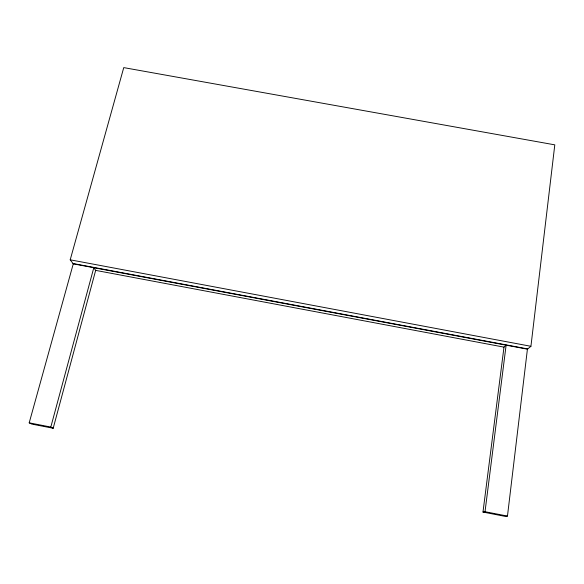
<?xml version="1.0" encoding="UTF-8"?>
<svg xmlns="http://www.w3.org/2000/svg" width="584" height="584" viewBox="0 0 584 584"><rect width="100%" height="100%" fill="white"/><g stroke="black" fill="none" stroke-linecap="round" stroke-linejoin="round"><path stroke-width="0.88" d="M530.929 346.297L554.8 144.847L123.75 67.613L70.204 259.814L73.27 263.851L527.418 349.174L530.929 346.297L70.204 259.814M482.983 512.058L485.019 511.708L506.124 345.173L503.985 347.13L482.983 512.058L505.196 516.387L507.467 516.081L527.418 349.174M53.195 428.254L95.666 270.377L93.805 267.713L50.808 427.057L53.195 428.254L31.806 424.086L29.2 422.838L73.27 263.851M73.007 263.508L527.717 348.925M95.666 270.377L503.985 347.13M29.2 422.838L50.808 427.057M485.019 511.708L507.467 516.081"/></g></svg>
